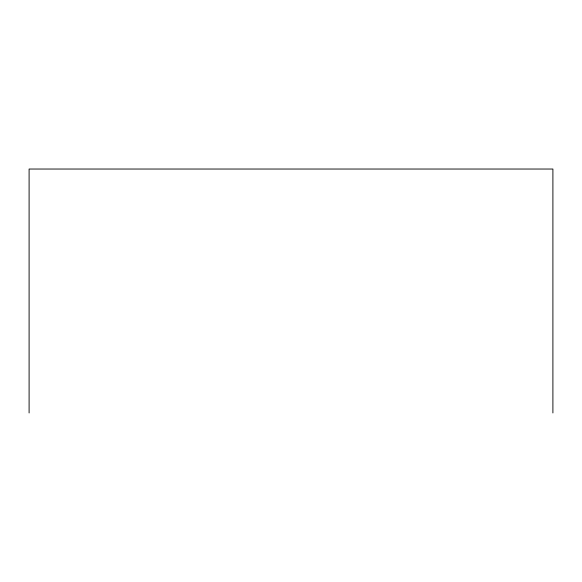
<?xml version="1.0" encoding="UTF-8"?>
<svg xmlns="http://www.w3.org/2000/svg" width="582" height="582" viewBox="0 0 582 582"><rect width="100%" height="100%" fill="white"/><g stroke="black" fill="none" stroke-linecap="round" stroke-linejoin="round"><path stroke-width="0.87" d="M552.9 412.965L552.9 169.035L29.1 169.035L29.1 412.965"/></g></svg>
